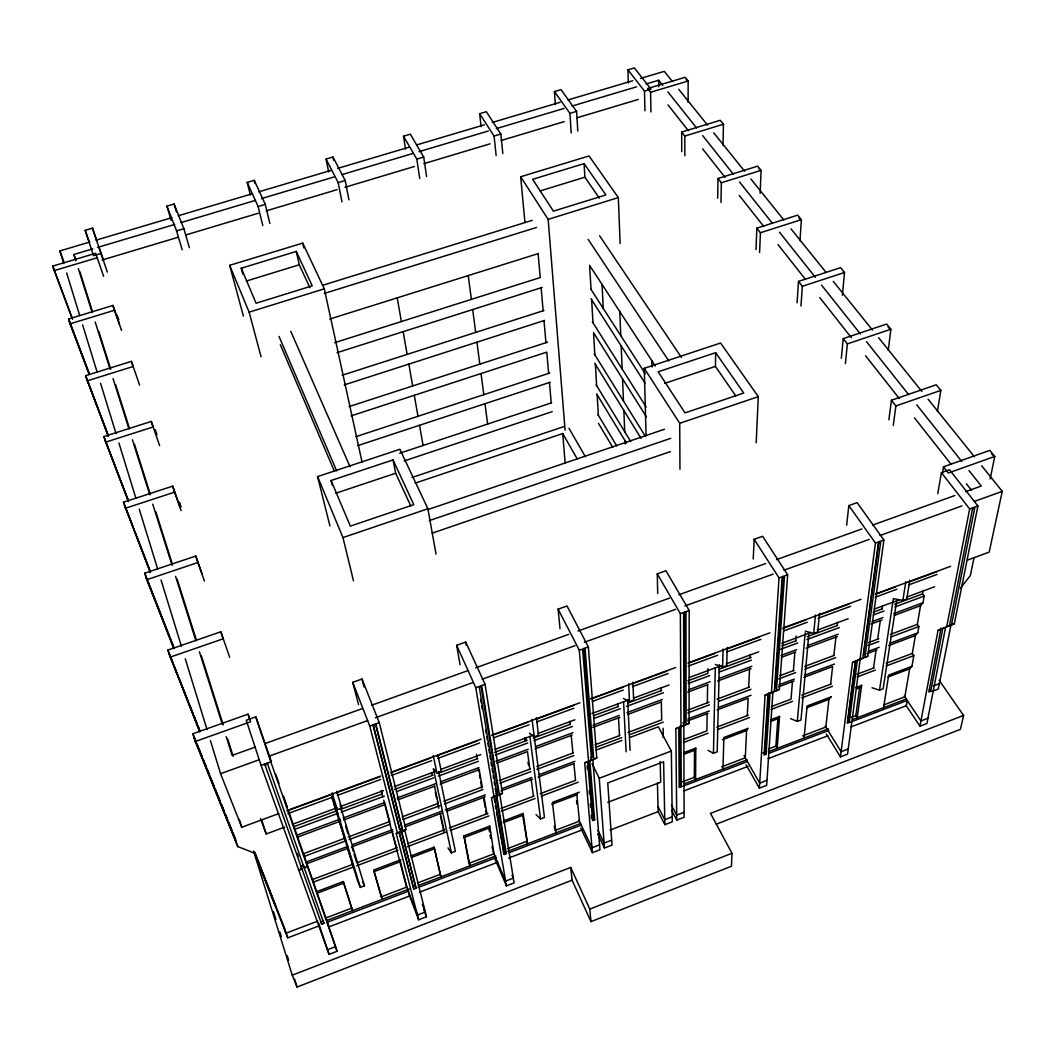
<?xml version="1.0" encoding="UTF-8"?>
<svg xmlns="http://www.w3.org/2000/svg" width="1055" height="1055" viewBox="0 0 1055 1055"><rect width="100%" height="100%" fill="white"/><g stroke="black" fill="none" stroke-linecap="round" stroke-linejoin="round"><path stroke-width="1.5" d="M688.124 102.375L688.137 81.011L685.117 77.318L647.625 88.501L650.566 92.247L650.948 111.975M683.838 725.669L684.115 817.256L676.73 820.104L675.846 728.675L678.774 727.568L679.209 787.492L681.24 786.713L680.91 726.776L689.06 723.334L689.192 610.449L665.942 570.742L657.265 573.828L657.7 593.503M695.799 748.127L695.588 779.54L694.348 777.258L694.507 750.276L695.799 748.127L683.535 752.756M434.132 847.165L440.924 876.89L434.132 847.165L411.134 855.882M707.167 713.615L706.89 730.864L683.759 739.581M707.338 702.801L707.615 684.761M707.865 668.712L707.8 673.433L687.834 680.831M717.677 198.208L718.007 178.493L757.661 166.136L761.103 170.343L760.154 193.302M735.823 396.007L715.422 366.428L715.659 352.687L658.201 371.782L685.025 412.887L743.735 393.027L715.659 352.687M720.974 202.481L721.343 182.766L718.007 178.493M723.018 145.445L723.44 124.239L720.222 120.296L681.675 132.046L681.741 151.696M719.339 664.597L717.189 751.846L713.444 753.283L715.277 667.723M715.356 664.439L722.609 667.129L723.097 649.049M722.965 769.082L723.901 737.485L748.127 728.319L746.584 730.548L745.278 757.807L721.699 766.814M727.238 647.519L726.684 665.613L722.609 667.129M756 249.56L756.857 228.17L797.686 215.141L801.365 219.651L799.98 240.751M939.121 680.224L963.558 715.435L710.49 813.365L731.972 853.271L731.445 866.234L590.971 921.608L572.074 880.213L570.702 867.447L292.261 975.189L297.048 987.058L572.074 880.213M759.6 252.488L760.431 232.746L756.857 228.17M756.198 442.718L758.294 396.64L720.578 343.02L644.249 368.314L646.082 435.636M753.23 558.979L754.154 539.329L762.62 536.309L787.676 574.804L779.381 689.442L770.058 693.306L766.075 754.272L764.097 755.037L767.974 694.098L765.099 695.166L759.389 788.191L766.642 785.382L772.919 692.238M747.309 715.633L748.14 698.252L717.229 709.844M748.668 687.359L749.538 669.187M750.092 657.779L750.237 654.601M766.075 754.272L764.875 752.202L768.686 692.819M797.079 302.785L798.49 281.408L840.571 267.654L844.514 272.48L842.391 295.255M754.154 539.329L779.052 577.929L771.456 692.41L774.357 691.328L782.151 577.731L784.445 576.9L776.48 690.524L765.099 695.166M800.969 306.042L802.327 286.314L798.49 281.408M775.188 688.401L782.929 576.347M779.553 716.411L777.192 748.351L775.873 746.122L777.878 718.706L779.553 716.411L770.532 719.827M792.463 681.636L791.026 699.149L771.192 706.626M793.373 670.663L794.877 652.346M795.813 640.847L796.209 636.06M790.643 718.653L797.303 721.409L805.176 632.842M808.961 633.026L800.982 720.011L797.303 721.409M805.321 631.193L813.708 633.409L815.475 614.933M804.042 738.091L807.101 705.993L831.353 696.814M841.336 358.278L843.235 338.615L886.635 324.043L890.882 329.239L888.244 350.379M819.524 613.443L817.704 631.932L813.708 633.409M468.644 861.724L464.002 835.863L489.784 826.105M845.411 363.553L847.363 343.89L843.235 338.615M846.651 525.232L848.827 505.596L857.122 502.642L883.892 539.989L867.777 656.263L857.346 660.549L849.235 722.464L847.284 723.216L855.302 661.314L852.493 662.369L840.453 756.883L847.547 754.14L860.155 659.494L857.346 660.549M830.852 696.999L828.927 699.373L825.814 727.04L802.697 735.876M830.628 684.22L832.619 666.575L803.791 677.389M833.859 655.524L835.929 637.088M837.235 625.523L837.591 622.305M855.579 661.762L847.956 720.46L849.235 722.464M888.877 419.785L891.435 400.254L936.233 384.785L940.823 390.39L937.407 411.45M848.827 505.596L875.452 543.035L860.023 659.177L862.858 658.109L878.419 542.89L880.674 542.072L864.929 657.331L867.777 656.263M893.255 425.468L895.88 405.938L891.435 400.254M863.557 655.261L878.934 541.571M855.829 715.58L859.601 687.755L861.658 685.341L857.227 717.756L855.829 715.58L851.24 717.334M873.487 668.066L876.059 650.289M877.654 639.159L880.345 620.591M882.02 608.933L882.494 605.702M872.037 687.781L879.514 690.181L893.387 598.66L902.856 600.414L906.759 598.963L909.792 580.224M896.75 600.453L883.114 688.81L879.514 690.181M883.563 707.694L888.679 675.108L911.955 666.298L913.815 655.59L912.324 653.414L915.41 635.545L917.771 632.829L918.865 626.512L917.336 624.336L920.567 605.636L923.006 602.722L924.154 596.115L922.584 593.925L923.112 590.919M902.856 600.414L905.836 581.687M464.002 835.863L469.976 865.773L468.974 863.333L493.977 853.785L489.744 826.118M937.79 493.7L941.403 472.627L949.5 469.739L977.906 505.965L954.313 623.782L938.066 630.257L919.947 726.183L926.923 723.479L945.57 627.435L942.827 628.464L930.747 691.289L928.835 692.027L941.1 628.094M942.392 473.326L943.5 466.838L989.814 450.366L994.76 456.433L990.144 478.97M911.955 666.298L909.674 668.791L904.821 696.867L883.655 704.951M941.403 472.627L969.664 508.945L946.717 626.63L949.513 625.589L972.776 507.574M950.819 625.721L938.304 689.007L932.304 691.302M973.989 557.831L970.363 575.529L960.472 588.136M981.638 465.743L1002.25 491.353L989.194 552.108L967.58 560.073M963.558 715.435L960.459 729.322L716.358 824.153M523.135 813.471L527.5 843.789L522.673 815.357L523.135 813.471L503.433 820.935M554.89 830.522L579.406 821.159L576.887 794.824L577.626 792.859M375.435 723.875L401.915 828.36L400.768 829.23L416.066 888.139L413.903 888.956L413.033 886.662L415.182 885.844M358.568 704.621L352.7 682.321L362.01 679.011L379.259 722.622L406.004 829.56L404.79 830.404L426.497 916.742L418.65 919.775L396.271 833.608L400.518 831.617L373.47 725.682L376.002 724.772L402.839 830.747L401.678 831.577L416.066 888.139M396.271 833.608L400.518 831.617M495.784 793.597L498.329 792.213L480.988 685.671M460.059 664.769L456.63 645.304L465.717 642.073L485.076 684.326L502.444 793.373L499.833 794.731L514.101 882.916L506.413 885.884L491.498 797.87L497.09 795.378L479.352 687.359L481.819 686.462L499.345 794.534L496.786 795.879L506.281 853.627L504.171 854.431L496.509 812.086M491.498 797.87L497.09 795.378M560.02 628.806L558.121 609.144L567.01 605.992L588.36 646.939L596.774 757.965L592.831 759.837L599.952 849.763L592.422 852.664L584.668 762.897L591.538 759.93L582.69 649.946L585.116 649.062L593.741 759.099L589.837 760.958L594.664 819.827L592.594 820.619L587.661 761.776L591.538 759.93M675.846 728.675L683.93 725.26L683.6 613.417L685.961 612.559L686.093 724.442L680.91 726.776M852.493 662.369L862.858 658.109M590.971 921.608L589.798 909.094L731.972 853.271M327.432 949.777L335.477 946.678M599.57 844.844L592 847.758L578.971 820.236M611.649 840.176L604.106 843.09L597.961 830.311M672.22 816.834L664.782 819.695L658.03 806.6M684.102 812.245L676.677 815.106L671.521 805.229M766.985 780.291L759.706 783.1L743.999 755.565M848.246 748.958L841.112 751.701L825.287 726.196M927.938 718.218L920.936 720.921L904.267 696.049M271.465 761.842L255.785 716.846L246.25 720.249L261.086 765.389L329.081 954.366L337.086 951.28L325.533 917.006M597.684 833.832L604.475 848.009L611.992 845.108L607.759 782.942L663.608 761.789L664.874 824.68L672.286 821.819L671.336 751.028L658.36 726.803L629.532 737.603M610.08 830.1L658.162 811.612L657.423 782.955M317.74 921.094L285.945 933.227L283.703 926.092L287.764 937.855L319.401 925.749M325.863 917.995L351.697 908.118L343.257 881.571L316.645 891.646L317.212 893.176L343.693 883.14M400.926 859.733L373.76 870.019L382.226 899.322L381.317 896.816L406.834 887.07L400.043 860.076M417.609 882.956L439.948 874.41M507.455 848.629L526.445 841.389M682.427 781.808L694.348 777.258M768.567 748.918L775.873 746.122M933.332 685.987L939.346 683.68M503.209 852.203L505.319 851.398L496.048 795.206M588.888 760.365L593.609 817.651L591.552 818.443L591.275 815.172M762.897 752.967L764.875 752.202M326.707 920.54L409.314 888.969M418.347 885.514L495.718 855.935M507.824 851.306L580.527 823.52M683.64 784.102L747.059 759.864M768.146 751.806L828.346 728.794M852.625 719.51L906.258 699.017M321.722 924.22L323.925 923.376L323.133 921.015L320.931 921.859L321.722 924.22L300.965 866.221L303.326 865.337L323.925 923.376M408.812 891.066L327.287 922.241L328.909 926.91L410.303 895.735M418.044 887.532L496.496 857.53M508.8 852.822L581.107 825.168M682.625 786.344L747.243 761.631M768.779 753.389L828.768 730.442M850.304 722.213L907.221 700.441L906.298 705.729L851.016 726.908M419.508 892.2L497.828 862.199M508.576 858.084L582.281 829.85M683.627 791.026L748.127 766.312M768.093 758.677L827.977 735.731M331.916 797.264L357.54 880.714L360.375 887.413L364.45 885.87L340.923 807.972M447.993 847.969L451.395 852.836L455.391 851.319L438.669 771.798M536.059 814.566L540.542 818.97L544.446 817.48L532.063 719.339M607.772 802.341L660.681 782.177L660.206 761.459M604.475 848.009L599.24 778.26L671.336 751.028M579.34 792.2L552.411 802.393L555.985 832.909M855.605 687.636L861.658 685.341M400.175 861.75L374.037 871.654L381.317 896.816M411.213 857.57L434.106 848.893M463.831 837.644L489.441 827.938M503.235 822.715L522.673 815.357M551.805 804.319L576.887 794.824M683.825 754.325L694.507 750.276M722.477 739.687L746.584 730.548M770.401 721.541L777.878 718.706M806.772 707.76L828.927 699.373M856.673 688.862L859.601 687.755M887.941 677.02L909.674 668.791M397.089 847.653L356.735 862.858L354.098 854.115M407.652 843.67L444.788 829.665M449.404 827.924L487.872 813.431M501.046 808.46L534.041 796.024M540.186 793.703L575.582 780.357M716.767 727.146L748.18 715.29M801.879 695.06L831.024 684.075M857.095 674.237L873.975 667.881M886.24 663.252L912.324 653.414M353.385 867.039L313.335 882.151L312.465 879.554L352.647 864.401L347.741 848.378M356.458 865.878L398.051 850.185M407.296 846.703L445.803 832.171M450.419 830.43L488.94 815.897M501.257 811.242L535.149 798.464M541.307 796.129L578.272 782.19M683.495 742.496L708.063 733.225M717.268 729.744L749.512 717.571M771.007 709.461L792.516 701.351M801.721 697.883L832.435 686.291M857.003 677.02L875.426 670.07M886.174 666.008L913.815 655.59M345.921 840.795L304.341 856.357L303.458 853.719L345.104 838.158M349.007 839.648L390.587 824.087M402.904 819.484L439.869 805.664M444.498 803.936L482.992 789.536M499.938 783.192L530.744 771.68M536.903 769.372L573.867 755.551M595.429 747.481L621.619 737.682M629.321 734.808L663.199 722.134M687.847 712.916L709.408 704.859M718.653 701.404L750.989 689.297M778.709 678.932L795.655 672.602M804.899 669.147L835.705 657.621M868.041 645.528L878.828 641.493M891.145 636.89L918.865 626.512M596.141 750.092L621.936 740.439M347.965 846.347L306.293 861.961L306.926 863.689L348.387 848.141M352.594 844.607L392.724 829.573M405.067 824.944L442.111 811.071M445.197 809.91L485.326 794.877M502.299 788.507L531.628 777.522M539.342 774.634L574.843 761.328M687.794 719.009L709.395 710.912M718.653 707.443L751.068 695.285M778.854 684.88L794.296 679.09M805.097 675.042L834.426 664.057M868.384 651.331L879.184 647.282M889.985 643.234L917.771 632.829M351.46 846.98L392.922 831.446M405.107 826.869L442.058 813.023M446.661 811.295L485.049 796.894M501.112 790.868L532.643 779.052M538.169 776.981L574.105 763.504M687.649 720.934L708.011 713.299M778.669 686.805L794.046 681.042M867.052 653.678L876.995 649.946M888.64 645.581L915.41 635.545M401.915 828.36L399.608 829.23L372.903 724.785M496.074 793.057L498.329 792.213M590.418 757.675L592.633 756.857L584.035 648.363M682.73 723.071L684.893 722.253L684.655 611.953M301.308 866.524L303.642 865.654M298.525 869.887L302.112 868.951L298.921 870.151M267.258 763.016L304.143 867.79L307.638 866.88L337.086 951.28M402.839 830.747L406.004 829.56M499.345 794.534L502.444 793.373M593.741 759.099L596.774 757.965M683.93 725.26L680.963 726.367L680.356 613.654L657.265 573.828M686.093 724.442L689.06 723.334M776.48 690.524L779.381 689.442M954.313 623.782L951.531 624.824L974.701 508.035L972.499 508.827M307.638 866.88L304.143 867.79M401.678 831.577L404.79 830.404M496.786 795.879L499.833 794.731M584.668 762.897L587.661 761.776M589.837 760.958L592.831 759.837M938.066 630.257L940.823 629.215M348.19 837.011L389.836 821.449M402.166 816.834L438.221 803.369L434.515 786.226M443.812 801.273L482.372 786.859M499.345 780.529L530.19 769.003M536.837 766.51L573.379 752.861M594.967 744.79L619.654 735.572M628.028 732.447L661.696 719.853L661.327 701.957M687.649 710.16L709.118 702.142M717.176 699.122L749.221 687.161M780.014 675.648L793.94 670.439M804.741 666.404L834.043 655.458M868.582 642.561L878.775 638.75M890.354 634.424L917.336 624.336M360.375 887.413L335.108 804.912L337.297 809.726L341.754 808.077L336.677 791.237M451.395 852.836L433.354 768.62L436.902 772.867L441.254 771.245L438.01 755.631M623.413 698.41L629.479 701.588L633.646 700.045L632.881 682.242M337.257 810.609L294.002 826.619L294.899 829.283L338.088 813.273M340.343 809.462L382.358 793.914L381.58 790.947M394.399 789.457L433.012 775.161M437.64 773.447L477.796 758.585M494.584 752.36L527.21 740.28M533.223 738.065L570.465 724.284M593.53 715.738L618.336 706.56M627.606 703.118L661.577 690.55M718.719 669.398L751.16 657.384M782.045 645.95L795.945 640.807M807.194 636.64L837.644 625.364M873.105 612.243L882.428 608.788M894.785 604.212L922.584 593.925M341.161 812.139L384.35 796.129M396.693 791.553L433.711 777.838M438.326 776.124L478.429 761.275M495.402 754.984L527.79 742.984M533.962 740.702L572.509 726.407M594.11 718.415L620.327 708.696M626.499 706.415L663.516 692.7M688.19 683.548L709.778 675.556M719.035 672.127L751.424 660.127M780.726 649.26L797.686 642.983M806.943 639.554L839.332 627.54M873.263 614.973L884.064 610.977M894.851 606.968L924.154 596.115M340.132 819.128L296.956 835.164L297.655 837.077L340.818 821.027M343.205 817.994L384.851 802.525M397.181 797.949L435.728 783.641M440.357 781.913L478.904 767.605M495.876 761.301L528.252 749.287M535.966 746.426L572.971 732.684M593.016 725.233L619.232 715.501M626.947 712.639L662.408 699.478M688.625 689.746L710.213 681.728M719.47 678.286L751.846 666.272M781.148 655.392L796.565 649.669M807.365 645.66L838.198 634.2M872.129 621.606L882.916 617.597M893.717 613.601L923.006 602.722M343.745 819.946L385.537 804.424M397.867 799.835L434.871 786.094M440.172 784.116L479.59 769.477M496.668 763.134L527.5 751.674L529.821 769.135M535.096 748.852L572.1 735.111M592.87 727.396L619.905 717.347M627.606 714.486L661.538 701.878M687.649 692.172L707.786 684.695M717.598 681.042L750.962 668.659M781.333 657.371L795.668 652.043M806.139 648.152L837.301 636.574M871.232 623.967L882.02 619.958M894.35 615.382L920.567 605.636M287.87 813.629L332.694 797.118M337.336 795.404L380.604 779.46M391.431 775.478L431.614 760.668M437.799 758.387L479.537 743.01M493.45 737.88L529.003 724.785M536.731 721.937L573.828 708.274M592.369 701.43L623.294 690.049M632.565 686.62L668.118 673.525M688.216 666.127L717.585 655.3M726.855 651.885L760.853 639.356M784.05 630.811L807.233 622.265M818.047 618.283L850.515 606.322M875.241 597.209L896.882 589.231M909.252 584.681L937.077 574.421M260.48 818.693L266.216 833.978L284.731 827.12M292.459 824.272L337.218 807.721M340.303 806.574L383.519 790.591M394.333 786.595L436.005 771.179M440.634 769.464L480.764 754.615M494.663 749.485L533.25 735.216M537.879 733.502L574.922 719.8M591.908 713.523L628.951 699.821M633.58 698.107L669.081 684.972M689.152 677.547L721.567 665.56M726.196 663.846L758.611 651.858M781.768 643.299L811.097 632.446M817.269 630.165L848.141 618.744M874.371 609.038L899.071 599.913M906.786 597.051L934.572 586.778M210.42 740.623L220.587 773.684L241.74 827.239L278.81 813.59M288.081 810.187L380.736 776.071M391.55 772.102L481.12 739.133M491.92 735.15L579.947 702.749M590.76 698.766L675.701 667.499M688.058 662.962L769.899 632.829M783.799 627.712L861.025 599.293M876.468 593.609L950.595 566.324M286.96 810.913L333.275 793.861M336.36 792.727L379.602 776.81M390.403 772.827L430.73 757.991M436.572 755.842L477.229 740.874M491.973 735.44L527.817 722.24M536.283 719.128L574.144 705.202M591.13 698.938L623.545 687.003M632.196 683.825L666.786 671.099M688.401 663.133L714.644 653.467M726.262 649.194L759.415 636.996M782.586 628.464L805.743 619.944M819.643 614.828L848.972 604.027M875.465 594.268L895.299 586.976M908.263 582.202L936.985 571.625M220.587 773.684L259.293 759.719M268.577 756.356L367.641 720.578M375.369 717.782L472.891 682.559M482.175 679.209L575.041 645.66M584.338 642.31L675.662 609.328M684.946 605.966L773.17 574.105M784.01 570.188L869.135 539.435M879.976 535.531L962.002 505.899M974.385 501.428L1002.25 491.353M261.086 765.389L270.819 761.855L255.785 716.846M397.353 832.804L369.764 726.051L379.259 722.622M493.991 796.538L475.805 687.675L485.076 684.326M588.505 761.077L579.301 650.223L588.36 646.939M680.356 613.654L689.192 610.449M779.052 577.929L787.676 574.804M875.452 543.035L883.892 539.989M969.664 508.945L977.906 505.965M264.963 764.967L267.561 764.031M255.402 747.046L232.14 755.406L226.192 736.561M264.713 743.696L362.432 708.551M371.729 705.202L467.893 670.624M475.647 667.841L568.711 634.372M578.021 631.022L669.529 598.119M678.84 594.769L765.693 563.541M776.546 559.638L861.856 528.951M872.709 525.047L954.92 495.494M965.773 491.59L981.282 486.012L968.991 470.556M287.764 937.855L254.479 853.113L237.863 846.638L195.228 741.52L192.907 733.753L248.07 714.143L249.719 718.798M195.228 741.52L250.589 721.778L248.07 714.143M994.76 456.433L948.326 472.996L943.5 466.838M169.96 657.212L223.159 638.803L220.838 631.787L167.824 650.078L199.698 731.788M895.88 405.938L940.823 390.39M432.22 533.131L670.452 451.593M429.359 520.59L670.756 438.339M353.465 580.778L342.967 537.575L427.895 508.761L399.885 449.298L317.581 476.583L329.899 525.865M679.961 469.238L679.723 423.306L758.294 396.64M427.789 509.605L664.492 429.253M202.309 574.593L195.782 556.038L144.772 573.168L146.737 579.736L197.918 562.5L204.433 581.028M847.363 343.89L890.882 329.239M412.043 477.48L564.214 426.484M415.037 483.164L562.724 433.552L577.336 459.096M404.21 460.916L552.24 411.635M335.807 493.226L395.665 473.233L393.04 459.914L331.072 480.513L332.14 484.931M664.61 383.4L715.422 366.428M399.687 453.241L551.659 402.812M357.75 445.632L550.248 382.226M150.324 572.614L123.514 502.22L172.664 486.144L180.26 507.798M125.334 508.286L174.642 492.118L181.144 510.66M802.327 286.314L844.514 272.48M355.799 436.704L549.642 373.061M351.038 415.907L546.767 352.133L548.64 373.391M349.113 406.584L547.519 342.176M344.26 384.904L544.591 320.404M105.526 442.19L153.107 426.972L151.274 421.433L103.838 436.572L128.394 501.666M760.431 232.746L801.365 219.651M342.15 375.25L543.918 310.513M337.086 352.673L542.283 287.408M334.646 342.69L540.226 277.557L538.116 253.622M87.143 380.881L133.115 366.52L131.413 361.377L85.587 375.659L108.203 436.084M721.343 182.766L761.103 170.343M329.753 319.045L538.498 253.517M324.254 293.448L536.599 227.445M323.001 285.18L532.195 220.35M324.281 288.833L302.732 243.098L229.66 265.332L249.138 312.161L324.281 288.833L362.036 462.037M618.322 197.588L589.046 155.942L520.656 176.752L548.152 219.361L618.322 197.588L620.142 243.6M241.265 268.221L296.257 251.433L312.227 285.839L256.075 303.233L241.265 268.221L242.821 274.129M584.088 163.617L532.643 179.31L553.427 211.171L605.887 194.938L584.088 163.617L584.879 177.187L599.306 198.103M119.386 324.017L112.925 305.462L68.601 318.979L70.052 323.832L114.507 310.262L121.51 330.36M681.675 132.046L684.801 136.042L723.44 124.239M246.329 281.039L299.317 264.779L309.919 287.738M540.015 190.955L584.879 177.187M75.841 260.783L73.863 254.492L92.774 248.861M97.508 247.45L174.748 224.438M181.051 222.565L255.125 200.49M261.442 198.604L333.947 177.003M341.82 174.655L412.756 153.516M419.059 151.643L488.412 130.978M496.298 128.631L564.082 108.428M571.955 106.08L636.587 86.827M646.042 84.018L658.65 80.259L662.751 85.402M97.152 257.776L54.108 270.647L52.75 266.097L95.662 253.292L103.614 276.357M107.359 272.071L100.95 253.477L93.526 255.692L85.178 230.32L92.484 228.157L96.73 240.487M183.86 228.711L174.101 204.024L166.927 206.147L176.581 230.887L183.86 228.711L189.399 247.688M265.28 204.393L254.255 180.326L247.213 182.41L258.119 206.529L265.28 204.393L269.882 223.489M345.209 180.511L332.984 157.05L326.061 159.094L338.18 182.607L345.209 180.511L348.941 199.857M423.714 157.05L410.329 134.183L403.524 136.201L416.817 159.12L423.714 157.05L426.576 176.502M500.835 134.011L486.329 111.711L479.643 113.689L494.057 136.042L500.835 134.011L502.839 153.555M576.597 111.382L561.009 89.635L554.442 91.574L569.937 113.373L576.597 111.382L577.784 131.018M627.949 69.841L644.5 91.099L651.041 89.147L634.398 67.942L627.949 69.841L628.371 82.91M650.566 92.247L688.137 81.011M102.071 260.031L177.781 237.362M185.667 235.001L258.224 213.268M266.111 210.908L337.086 189.649M344.972 187.289L414.378 166.505M423.846 163.67L490.087 143.823M501.125 140.513L564.214 121.628M576.834 117.844L638.354 99.421M63.748 263.526L59.871 250.932L89.86 242.017M96.163 240.144L171.912 217.633M178.229 215.761L252.396 193.724M258.712 191.852L331.296 170.29M337.613 168.404L408.628 147.318M416.514 144.97L484.377 124.807M492.263 122.459L560.126 102.295M568.012 99.961L632.71 80.734M640.596 78.386L664.268 71.358L672.523 81.604M708.024 750.356L713.444 753.283M529.439 733.12L534.265 736.825L538.538 735.243L536.388 717.743M686.225 79.626L687.029 80.615M758.875 168.655L759.798 169.776M798.965 217.778L799.954 218.978M888.059 326.931L889.194 328.329M991.423 453.571L992.742 455.193M678.695 89.279L707.549 125.136M713.734 132.825L744.645 171.24M750.83 178.915L783.799 219.888M791.013 228.856L826.052 272.401M833.265 281.355L872.419 330.017M878.604 337.706L921.872 391.484M928.057 399.159L974.424 456.789M667.868 91.851L696.551 127.919M702.696 135.647L733.423 174.286M739.568 182.014L772.339 223.238M779.513 232.245L815.357 277.333M821.502 285.061L860.418 334.013M866.564 341.741L908.566 394.557M916.755 404.856L961.817 461.536M668.026 104.92L688.388 130.78M702.643 148.874L725.049 177.319M739.304 195.426L763.754 226.456M778.01 244.562L805.506 279.469M819.761 297.576L851.332 337.666M865.588 355.759L899.19 398.434M914.474 417.833L951.135 464.371M966.406 483.77L971.497 490.232M929.402 689.337L930.747 691.289M599.609 235.793L681.425 357.421M905.981 705.254L919.947 726.183M588.163 239.406L668.764 360.902M655.353 366.059L589.587 265.346L591.051 289.466M644.249 368.314L679.723 423.306M590.985 289.36L645.304 373.747M590.919 298.605L644.961 383.044M592.343 321.788L646.188 407.072M646.451 416.923L593.556 332.655L594.835 354.823M594.282 353.913L645.515 436.559M826.368 734.095L840.453 756.883M594.822 363.382L641.071 438.392M596.141 384.824L630.679 441.504M596.668 393.924L626.512 443.14M597.934 414.562L616.753 445.949M598.436 423.332L612.757 447.333M568.962 428.29L585.38 456.723M746.096 764.822L759.389 788.191M681.24 786.713L680.119 784.604L679.737 726.236M671.6 810.24L676.73 820.104M558.121 609.144L579.301 650.223M658.162 811.612L664.874 824.68M592.066 763.701L599.24 778.26M593.609 817.651L594.664 819.827M580.817 828.096L592.422 852.664M340.066 804.49L341.754 808.077M393.04 459.914L413.797 504.646L350.352 526.115L331.072 480.513M395.665 473.233L410.804 505.991M570.702 867.447L589.798 909.094M456.63 645.304L475.805 687.675M290.758 331.244L350.049 466.798M362.709 881.861L364.45 885.87M505.319 851.398L506.281 853.627M512.044 875.136L513.323 878.103L505.596 881.083L492.949 851.359M279.034 336.44L336.651 470.847M280.327 344.708L334.475 471.466M495.072 859.192L506.413 885.884M317.581 476.583L342.967 537.575M192.907 733.753L195.993 741.388M197.232 744.448L202.178 756.672M203.417 759.719L206.516 767.367M207.743 770.414L209.602 775.003M210.842 778.062L213.928 785.698M215.167 788.758L220.113 800.969M221.352 804.029L224.451 811.664M225.678 814.724L227.537 819.313M228.777 822.359L231.863 830.008M233.102 833.054L235.582 839.173M235.793 840.387L194.107 737.471L237.863 846.638M167.824 650.078L172.69 662.289M173.904 665.336L177.543 674.488M179.363 679.064L188.476 701.944M189.689 704.991L192.722 712.613M193.935 715.659L196.969 723.295M198.182 726.341L200.002 730.917M199.672 730.667L168.971 653.586L199.632 731.023M255.139 853.284L283.109 924.576M254.189 851.425L274.854 904.082M144.772 573.168L173.679 646.768M254.215 851.899L275.461 906.008M146.447 577.995L173.838 648.126M146.737 579.736L173.824 648.64M352.7 682.321L369.764 726.051M150.39 572.324L124.543 505.358L125.017 506.98M123.514 502.22L133.629 528.278M134.816 531.351L150.285 571.217M103.838 436.572L128.473 500.663M128.394 500.914L104.814 439.566L105.263 441.056M422.396 904.425L425.31 912.034L417.424 915.081L405.898 884.578L383.69 800.178M423.596 909.159L426.497 916.742M85.587 375.659L108.375 435.491M108.388 436.177L86.51 378.494L86.932 379.892M408.865 893.915L418.65 919.775M68.601 318.979L88.95 372.797M89.095 373.536L69.485 321.683L69.867 322.988M70.052 323.832L89.253 374.578M52.75 266.097L72.518 319.019M72.307 318.716L53.594 268.695M59.871 250.932L63.801 261.614M73.863 254.492L75.881 260.11M297.194 853.363L298.288 856.462M264.673 763.952L301.77 868.674M220.838 631.787L229.687 657.344M351.697 908.118L352.581 910.65L343.257 881.571M275.79 774.251L279.034 783.562M283.36 795.971L287.145 806.838M288.424 810.596L326.628 920.118M283.413 796.736L287.145 807.405M131.413 361.377L139.603 385.128M155.23 429.636L156.918 434.752M85.178 230.32L88.95 241.107M270.819 761.855L307.374 866.577M151.274 421.433L159.608 445.592M179.482 502.14L181.117 506.796M117.079 315.076L118.819 319.889M99.394 248.202L103.641 260.532M92.484 228.157L100.95 253.477M318.544 922.954L329.081 954.366M112.925 305.462L114.507 310.262M172.664 486.144L174.642 492.118M195.782 556.038L197.918 562.5M261.693 819.88L266.216 833.978M79.903 271.821L92.299 311.014M98.748 331.402L110.656 369.026M115.615 384.706L129.501 428.607M134.46 444.274L150.338 494.452M155.784 511.688L172.15 563.436M177.121 579.103L196.454 640.253M201.413 655.933L223.238 724.904M227.709 739.014L233.155 756.264M78.334 268.629L92.22 312.596M95.201 322.012L110.089 369.131M113.056 378.547L128.934 428.792M132.416 439.79L149.77 494.742M152.751 504.171L172.11 565.401M175.578 576.399L195.927 640.781M199.395 651.766L222.223 724.007M258.712 864.335L261.178 872.208M273.456 911.546L275.909 919.406M279.839 932L281.316 936.721M287.211 955.593L288.688 960.314M294.582 979.198L297.048 987.058M253.582 851.148L292.261 975.189M239.314 819.379L241.74 827.239M331.745 796.274L333.103 800.692M334 803.633L336.255 810.979M339.499 821.529L344.655 838.329M66.65 272.968L79.718 315.485M82.62 324.927L97.152 372.164M100.541 383.189L116.024 433.579M118.925 443.021L135.871 498.131M139.26 509.156L157.657 568.988M161.046 580.013L181.381 646.148M185.258 658.742L207.031 729.598M332.154 792.898L337.297 809.726M345.605 826.065L347.913 833.701M351.882 846.822L353.214 851.2M145.854 576.478L146.381 578.232M166.927 206.147L171.134 220.284M176.581 230.887L182.159 249.719M174.101 204.024L176.409 211.884M229.66 265.332L243.402 316.091M249.138 312.161L261.047 356.748M385.154 804.556L389.612 821.529M392.275 831.683L396.535 847.864M381.185 790.617L382.86 796.987M399.397 832.435L413.903 888.956M399.304 833.226L412.624 885.092M362.01 679.011L364.041 686.99M247.213 182.41L250.352 195.043M258.119 206.529L262.8 225.612M254.255 180.326L255.033 183.53M296.257 251.433L299.317 264.779M302.732 243.098L303.814 247.912M435.306 792.147L436.704 798.569M437.39 801.787L438.788 808.209M440.528 816.24L444.01 832.29M431.535 772.471L432.181 775.465M440.436 813.629L443.984 829.969M433.262 755.697L436.902 772.867M326.061 159.094L328.659 171.965M332.984 157.05L333.617 160.268M338.18 182.607L341.991 201.94M427.895 508.761L436.031 554.099M476.491 754.233L477.282 758.769M479.194 769.623L482.227 786.925M484.047 797.277L486.948 813.774M478.363 768.607L478.93 771.851M479.511 775.109L480.078 778.353M480.658 781.597L481.792 788.085M483.797 799.439L485.234 807.55M485.801 810.794L486.368 814.038M488.94 828.65L489.52 831.894M490.087 835.138L490.667 838.382M492.092 846.492L492.659 849.737M397.234 297.866L401.388 321.551M403.155 331.666L407.138 354.401M408.839 364.12L412.663 385.959M414.299 395.295L417.978 416.29M419.547 425.271L423.095 445.487M465.717 642.073L466.27 645.317M493.819 796.037L494.901 802.459M495.428 805.664L495.969 808.869M494.558 796.723L504.171 854.431M480.645 699.478L481.186 702.709M481.713 705.927L482.241 709.158M485.696 730.139L486.236 733.357M486.764 736.588L487.291 739.819M487.832 743.037L488.36 746.267M488.887 749.498L489.428 752.716M489.955 755.947L490.483 759.178M491.023 762.409L491.551 765.627M492.078 768.858L492.619 772.089M493.147 775.306L493.674 778.537M494.202 781.768L494.742 784.986M495.27 788.217L495.797 791.448M403.524 136.201L405.542 149.111M416.817 159.12L419.745 178.559M525.627 737.669L526.036 740.716M531.206 779.592L533.421 796.261M524.797 737.603L525.232 740.821M528.041 761.815L528.463 765.046M529.861 736.364L540.542 818.97M468.249 275.566L471.361 299.369M472.693 309.55L475.673 332.417M476.952 342.189L479.814 364.16M481.04 373.549L483.797 394.675M484.983 403.722L487.634 424.057M554.337 825.894L554.706 828.979M479.643 113.689L481.106 126.666M494.057 136.042L496.14 155.573M576.558 800.771L576.874 804.055M520.656 176.752L524.942 222.473M569.885 721.304L570.175 724.389M571.23 735.427L572.905 753.033M573.907 763.583L575.516 780.384M541.123 287.778L543.14 310.763M543.998 320.588L545.936 342.69M549.431 382.49L551.238 402.957M587.121 766.088L587.398 769.359M589.191 790.63L589.468 793.901M590.299 803.725L590.576 806.996M562.724 433.552L565.137 463.053M548.152 219.361L565.084 430.176M554.442 91.574L555.365 104.603M569.937 113.373L571.19 132.996M591.644 299.726L592.989 322.804M595.389 364.292L596.629 385.616M597.156 394.728L598.343 415.248M617.716 703.619L617.887 706.718M618.507 717.862L619.496 735.625M623.571 701.641L626.143 751.806M602.036 284.388L603.262 308.442M627.685 700.124L630.072 750.329M628.661 683.798L629.479 701.588M619.773 311.555L620.762 335.635M621.184 345.908L622.147 368.986M622.542 378.851L623.465 400.992M623.848 410.461L624.731 431.746M625.101 440.832L625.233 443.984M651.766 360.573L651.911 366.982M644.5 91.099L644.948 110.815M661.023 687.596L661.089 690.722M663.094 728.253L663.279 737.59M658.65 80.259L658.755 86.761M684.801 136.042L684.84 155.692"/></g></svg>
